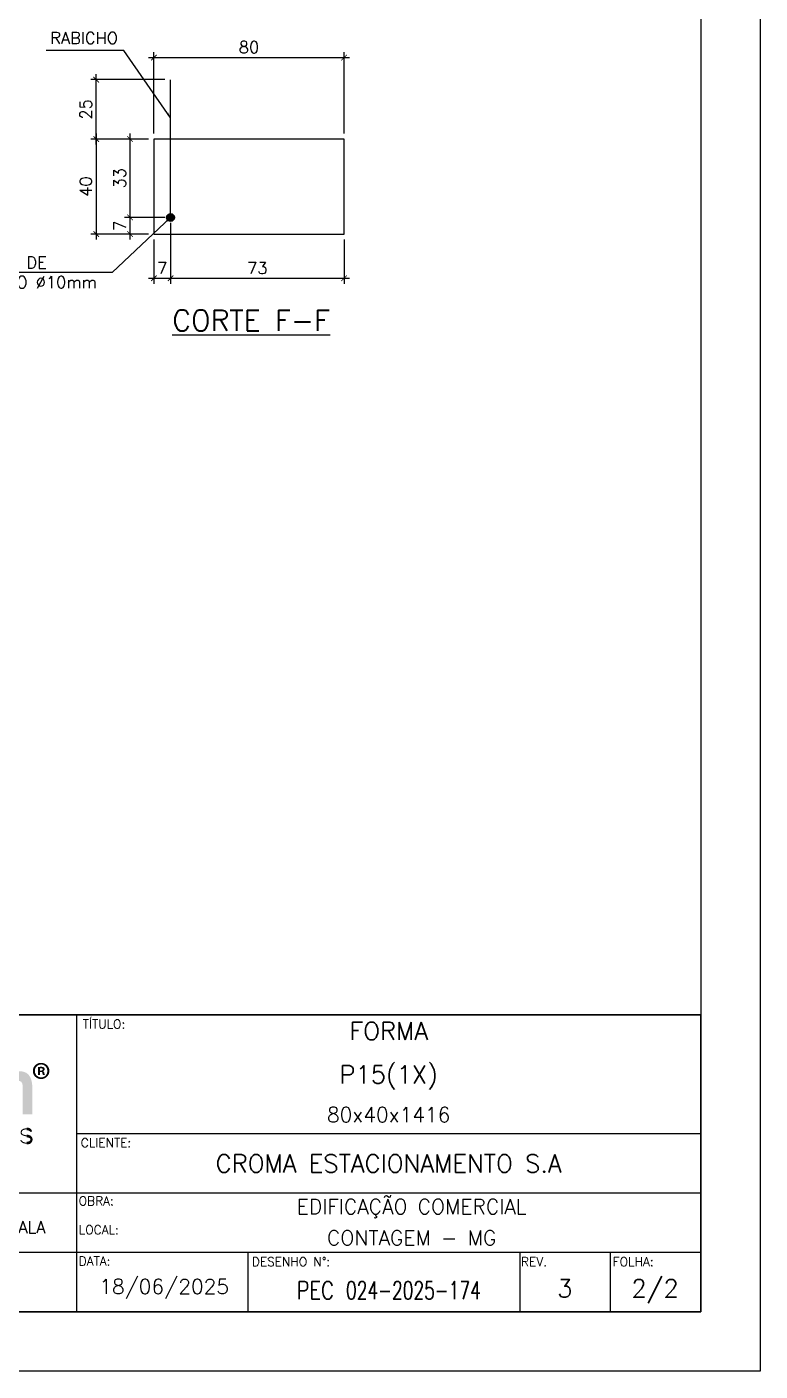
# Model space of a CAD drawing. Header units: centimetres. Extents: x 1658 to 19651, y 8082 to 11444.
# Drawn here: x 5588 to 6513, y 8294 to 9991 of the extents above; entities that cross this region are included whole.
import ezdxf
from ezdxf.enums import TextEntityAlignment as Align

# ---------------------------------------------------------------- set-up
doc = ezdxf.new("R2010")
doc.units = ezdxf.units.CM
doc.header["$LTSCALE"] = 50
doc.header["$MEASUREMENT"] = 0
doc.header["$PDMODE"] = 67
for name, color, linetype in [('COTAS-PRECON', 1, 'Continuous'), ('FORMATO-PRECON', 2, 'Continuous'), ('HACHURAS-PRECON', 1, 'Continuous'), ('LINHA-01-PRECON', 1, 'Continuous'), ('LINHA-03-PRECON', 3, 'Continuous'), ('LINHA-04-PRECON', 4, 'Continuous')]:
    doc.layers.add(name, color=color, linetype=linetype)
doc.styles.add('PRECON-ROMANS', font='romans.shx')
doc.styles.add('R60', font='ROMANS.shx', dxfattribs={"height": 2})
doc.styles.add('ROMANS', font='ROMANS.SHX', dxfattribs={"oblique": 15, "height": 3})
doc.styles.get("Standard").update_dxf_attribs({"font": 'romans.shx'})
doc.dimstyles.new('ESC75-25', dxfattribs={"dimscale": 0, "dimtxt": 15, "dimasz": 7, "dimexe": 7, "dimexo": 7, "dimgap": 5.5, "dimtad": 1, "dimdec": 1, "dimlfac": 0.333333, "dimdsep": 46, "dimtxsty": 'Standard', "dimblk": 'ARCHTICK', "dimcen": 0.1, "dimdle": 7, "dimclrd": 256, "dimclre": 256, "dimclrt": 2, "dimadec": 0, "dimazin": 0, "dimtfac": 1, "dimtdec": 1, "dimtix": 1, "dimtmove": 2, "dimatfit": 3, "dimfxl": 1, "dimarcsym": 0})
doc.dimstyles.new('ESC75-75', dxfattribs={"dimscale": 0, "dimtxt": 15, "dimasz": 7, "dimexe": 7, "dimexo": 7, "dimgap": 5.5, "dimtad": 1, "dimdec": 1, "dimdsep": 46, "dimtxsty": 'Standard', "dimblk": 'ARCHTICK', "dimcen": 0.1, "dimdle": 7, "dimclrd": 256, "dimclre": 256, "dimclrt": 2, "dimadec": 0, "dimazin": 0, "dimtfac": 1, "dimtdec": 1, "dimtix": 1, "dimtmove": 2, "dimatfit": 3, "dimfxl": 1, "dimarcsym": 0})

# ---------------------------------------------------------------- blocks, each defined once
blk = doc.blocks.new('A$C2E607E54')
at = {"layer": 'FORMATO-PRECON'}
blk.add_lwpolyline([(0, 4200), (2970, 4200), (2970, 0), (0, 0)], close=True, dxfattribs=at)
at = {"layer": 'FORMATO-PRECON', "color": 6}
blk.add_lwpolyline([(100, 3950), (2870, 3950), (2870, 100), (100, 100)], close=True, dxfattribs=at)
blk = doc.blocks.new('CARIMBO')
at = {"linetype": 'Continuous', "true_color": 0x9c0000}
h = blk.add_hatch(color=14, dxfattribs=at)
h.paths.add_polyline_path([(-1102.4, 393.8), (-1102.1, 394), (-1101.8, 394.2), (-1101.5, 394.5), (-1101.3, 394.7), (-1101, 394.9), (-1100.7, 395.1), (-1100.5, 395.3), (-1100.2, 395.5), (-1100, 395.7), (-1099.8, 396), (-1099.6, 396.2), (-1099.4, 396.4), (-1099.1, 396.7), (-1098.9, 396.9), (-1098.7, 397.2), (-1098.5, 397.5), (-1098.3, 397.7), (-1098.1, 398), (-1098, 398.3), (-1097.8, 398.5), (-1097.6, 398.8), (-1097.4, 399.2), (-1097.3, 399.4), (-1097.2, 399.7), (-1097, 400), (-1096.9, 400.3), (-1096.8, 400.7), (-1096.7, 401), (-1096.6, 401.3), (-1096.5, 401.6), (-1096.4, 402), (-1096.4, 402.3), (-1096.2, 402.6), (-1096.2, 403), (-1096.1, 403.3), (-1096.1, 403.7), (-1096, 404), (-1096, 404.3), (-1096, 404.7), (-1095.9, 405), (-1095.9, 405.4), (-1095.9, 405.8), (-1096, 406.1), (-1096, 406.5), (-1096, 406.8), (-1096.1, 407.1), (-1096.1, 407.5), (-1096.2, 407.8), (-1096.2, 408.2), (-1096.4, 408.5), (-1096.4, 408.8), (-1096.5, 409.1), (-1096.6, 409.5), (-1096.7, 409.8), (-1096.8, 410.1), (-1096.9, 410.4), (-1097, 410.7), (-1097.2, 411), (-1097.3, 411.3), (-1097.4, 411.6), (-1097.6, 411.9), (-1097.8, 412.2), (-1098, 412.5), (-1098.1, 412.7), (-1098.3, 413), (-1098.5, 413.3), (-1098.7, 413.5), (-1098.9, 413.8), (-1099.1, 414.1), (-1099.3, 414.3), (-1099.6, 414.6), (-1099.8, 414.8), (-1100, 415), (-1100.2, 415.2), (-1100.4, 415.5), (-1100.7, 415.7), (-1101, 415.9), (-1101.3, 416.1), (-1101.5, 416.3), (-1101.7, 416.5), (-1102, 416.7), (-1102.3, 416.8), (-1102.6, 417), (-1102.9, 417.2), (-1103.2, 417.4), (-1103.4, 417.5), (-1103.8, 417.6), (-1104.1, 417.8), (-1104.4, 417.9), (-1104.7, 418), (-1105, 418.1), (-1105.4, 418.2), (-1105.6, 418.3), (-1106, 418.5), (-1106.3, 418.5), (-1106.6, 418.6), (-1107, 418.7), (-1107.3, 418.7), (-1107.7, 418.8), (-1108, 418.9), (-1108.4, 418.9), (-1108.7, 418.9), (-1109, 418.9), (-1109.4, 418.9), (-1109.8, 418.9), (-1110.1, 418.9), (-1110.5, 418.9), (-1110.9, 418.9), (-1111.2, 418.9), (-1111.6, 418.9), (-1112, 418.8), (-1112.3, 418.7), (-1112.6, 418.7), (-1113, 418.6), (-1113.3, 418.5), (-1113.7, 418.5), (-1114, 418.3), (-1114.4, 418.2), (-1114.6, 418.1), (-1115, 418), (-1115.3, 417.9), (-1115.6, 417.8), (-1115.9, 417.6), (-1116.2, 417.5), (-1116.5, 417.4), (-1116.8, 417.2), (-1117.1, 417), (-1117.4, 416.8), (-1117.7, 416.7), (-1118, 416.5), (-1118.2, 416.3), (-1118.5, 416.1), (-1118.8, 415.9), (-1119.1, 415.7), (-1119.3, 415.5), (-1119.5, 415.2), (-1119.7, 415), (-1120, 414.8), (-1120.2, 414.6), (-1120.4, 414.3), (-1120.7, 414.1), (-1120.9, 413.8), (-1121.1, 413.5), (-1121.3, 413.3), (-1121.4, 413), (-1121.6, 412.7), (-1121.9, 412.5), (-1122, 412.2), (-1122.2, 411.9), (-1122.3, 411.6), (-1122.5, 411.3), (-1122.6, 411), (-1122.7, 410.7), (-1122.9, 410.4), (-1123, 410.1), (-1123.1, 409.8), (-1123.2, 409.5), (-1123.4, 409.1), (-1123.4, 408.8), (-1123.5, 408.5), (-1123.6, 408.2), (-1123.6, 407.8), (-1123.7, 407.5), (-1123.8, 407.1), (-1123.8, 406.8), (-1123.8, 406.5), (-1123.8, 406.1), (-1123.8, 405.8), (-1123.8, 405.4), (-1123.8, 405), (-1123.8, 404.7), (-1123.8, 404.3), (-1123.8, 404), (-1123.8, 403.7), (-1123.7, 403.3), (-1123.6, 403), (-1123.6, 402.6), (-1123.5, 402.3), (-1123.4, 402), (-1123.4, 401.6), (-1123.2, 401.3), (-1123.1, 401), (-1123, 400.7), (-1122.9, 400.3), (-1122.7, 400), (-1122.6, 399.7), (-1122.5, 399.4), (-1122.3, 399.2), (-1122.2, 398.8), (-1122, 398.5), (-1121.9, 398.3), (-1121.6, 398), (-1121.4, 397.7), (-1121.3, 397.5), (-1121.1, 397.2), (-1120.9, 396.9), (-1120.7, 396.7), (-1120.5, 396.4), (-1120.2, 396.2), (-1120, 396), (-1119.7, 395.7), (-1119.5, 395.5), (-1119.3, 395.3), (-1119.1, 395.1), (-1118.8, 394.9), (-1118.5, 394.7), (-1118.2, 394.5), (-1118, 394.2), (-1117.7, 394), (-1117.4, 393.8), (-1117.1, 393.7), (-1116.9, 393.5), (-1116.5, 393.4), (-1116.3, 393.2), (-1115.9, 393.1), (-1115.6, 393), (-1115.3, 392.8), (-1115, 392.7), (-1114.7, 392.5), (-1114.4, 392.5), (-1114, 392.3), (-1113.7, 392.3), (-1113.4, 392.1), (-1113.1, 392.1), (-1112.7, 392), (-1112.4, 391.9), (-1112, 391.9), (-1111.6, 391.9), (-1111.3, 391.8), (-1110.9, 391.8), (-1110.6, 391.7), (-1110.3, 391.7), (-1109.9, 391.7), (-1109.5, 391.7), (-1109.2, 391.7), (-1108.8, 391.8), (-1108.4, 391.8), (-1108.1, 391.9), (-1107.7, 391.9), (-1107.4, 391.9), (-1107.1, 392), (-1106.7, 392.1), (-1106.4, 392.1), (-1106, 392.3), (-1105.7, 392.3), (-1105.4, 392.5), (-1105.1, 392.5), (-1104.7, 392.7), (-1104.4, 392.8), (-1104.1, 393), (-1103.8, 393.1), (-1103.5, 393.2), (-1103.2, 393.4), (-1102.9, 393.5), (-1102.6, 393.7)])
h.paths.add_polyline_path([(-1106.6, 395), (-1106.9, 394.9), (-1107.1, 394.9), (-1107.4, 394.8), (-1107.7, 394.7), (-1107.9, 394.7), (-1108.1, 394.7), (-1108.4, 394.6), (-1108.7, 394.6), (-1109, 394.6), (-1109.2, 394.6), (-1109.5, 394.5), (-1109.8, 394.5), (-1110.1, 394.5), (-1110.3, 394.6), (-1110.6, 394.6), (-1110.9, 394.6), (-1111.1, 394.7), (-1111.4, 394.7), (-1111.7, 394.7), (-1112, 394.8), (-1112.2, 394.8), (-1112.5, 394.9), (-1112.7, 394.9), (-1113, 395), (-1113.3, 395.1), (-1113.5, 395.2), (-1113.7, 395.3), (-1114, 395.4), (-1114.2, 395.5), (-1114.5, 395.6), (-1114.7, 395.7), (-1114.9, 395.8), (-1115.2, 396), (-1115.4, 396.1), (-1115.6, 396.2), (-1115.8, 396.4), (-1116, 396.6), (-1116.2, 396.7), (-1116.4, 396.8), (-1116.6, 397), (-1116.8, 397.2), (-1117, 397.3), (-1117.1, 397.5), (-1117.4, 397.7), (-1117.5, 397.9), (-1117.7, 398.1), (-1117.8, 398.3), (-1118, 398.5), (-1118.2, 398.7), (-1118.3, 398.9), (-1118.4, 399.1), (-1118.6, 399.3), (-1118.8, 399.5), (-1118.9, 399.8), (-1119, 400), (-1119.1, 400.2), (-1119.3, 400.5), (-1119.3, 400.7), (-1119.5, 400.9), (-1119.5, 401.1), (-1119.7, 401.4), (-1119.7, 401.6), (-1119.8, 401.9), (-1119.9, 402.2), (-1120, 402.4), (-1120.1, 402.6), (-1120.1, 402.9), (-1120.1, 403.2), (-1120.2, 403.5), (-1120.3, 403.7), (-1120.3, 404), (-1120.4, 404.3), (-1120.4, 404.5), (-1120.4, 404.8), (-1120.4, 405.1), (-1120.4, 405.4), (-1120.4, 405.6), (-1120.4, 405.9), (-1120.4, 406.2), (-1120.4, 406.5), (-1120.3, 406.7), (-1120.3, 407), (-1120.2, 407.3), (-1120.1, 407.5), (-1120.1, 407.8), (-1120.1, 408.1), (-1120, 408.4), (-1119.9, 408.6), (-1119.8, 408.8), (-1119.7, 409.1), (-1119.7, 409.3), (-1119.6, 409.6), (-1119.5, 409.9), (-1119.3, 410.1), (-1119.3, 410.3), (-1119.1, 410.5), (-1119, 410.7), (-1118.9, 411), (-1118.8, 411.2), (-1118.6, 411.4), (-1118.5, 411.6), (-1118.3, 411.8), (-1118.2, 412), (-1118, 412.2), (-1117.9, 412.5), (-1117.7, 412.7), (-1117.6, 412.9), (-1117.4, 413.1), (-1117.2, 413.2), (-1117, 413.4), (-1116.8, 413.5), (-1116.6, 413.7), (-1116.5, 413.9), (-1116.3, 414.1), (-1116.1, 414.2), (-1115.9, 414.4), (-1115.6, 414.5), (-1115.4, 414.6), (-1115.2, 414.8), (-1115, 414.9), (-1114.8, 415), (-1114.5, 415.2), (-1114.3, 415.2), (-1114.1, 415.4), (-1113.8, 415.5), (-1113.6, 415.6), (-1113.3, 415.7), (-1113.1, 415.7), (-1112.9, 415.8), (-1112.6, 415.9), (-1112.3, 415.9), (-1112.1, 416), (-1111.8, 416.1), (-1111.6, 416.1), (-1111.3, 416.1), (-1111, 416.1), (-1110.7, 416.2), (-1110.5, 416.2), (-1110.2, 416.2), (-1109.9, 416.2), (-1109.6, 416.2), (-1109.4, 416.2), (-1109.1, 416.2), (-1108.8, 416.1), (-1108.6, 416.1), (-1108.3, 416.1), (-1108, 416.1), (-1107.7, 416), (-1107.5, 415.9), (-1107.3, 415.9), (-1107, 415.8), (-1106.7, 415.7), (-1106.5, 415.7), (-1106.2, 415.6), (-1106, 415.5), (-1105.8, 415.4), (-1105.6, 415.2), (-1105.3, 415.1), (-1105.1, 415), (-1104.8, 414.9), (-1104.6, 414.8), (-1104.4, 414.6), (-1104.2, 414.5), (-1104, 414.4), (-1103.8, 414.2), (-1103.6, 414), (-1103.4, 413.9), (-1103.2, 413.7), (-1103, 413.5), (-1102.8, 413.4), (-1102.6, 413.2), (-1102.4, 413), (-1102.3, 412.9), (-1102.1, 412.7), (-1101.9, 412.5), (-1101.7, 412.2), (-1101.6, 412), (-1101.5, 411.8), (-1101.3, 411.6), (-1101.2, 411.4), (-1101.1, 411.2), (-1100.9, 411), (-1100.8, 410.7), (-1100.6, 410.5), (-1100.6, 410.3), (-1100.4, 410.1), (-1100.3, 409.8), (-1100.2, 409.6), (-1100.2, 409.3), (-1100, 409), (-1100, 408.8), (-1099.9, 408.6), (-1099.8, 408.3), (-1099.8, 408), (-1099.7, 407.8), (-1099.6, 407.5), (-1099.6, 407.2), (-1099.6, 407), (-1099.6, 406.7), (-1099.5, 406.5), (-1099.5, 406.1), (-1099.5, 405.8), (-1099.4, 405.6), (-1099.4, 405.3), (-1099.4, 405), (-1099.5, 404.8), (-1099.5, 404.5), (-1099.5, 404.2), (-1099.6, 403.9), (-1099.6, 403.7), (-1099.6, 403.4), (-1099.6, 403.1), (-1099.7, 402.8), (-1099.8, 402.6), (-1099.8, 402.4), (-1099.9, 402.1), (-1100, 401.8), (-1100, 401.6), (-1100.2, 401.3), (-1100.2, 401.1), (-1100.3, 400.9), (-1100.4, 400.6), (-1100.5, 400.4), (-1100.6, 400.2), (-1100.8, 399.9), (-1100.9, 399.7), (-1101.1, 399.5), (-1101.2, 399.3), (-1101.3, 399), (-1101.5, 398.8), (-1101.6, 398.6), (-1101.7, 398.4), (-1101.9, 398.2), (-1102.1, 398.1), (-1102.2, 397.9), (-1102.4, 397.7), (-1102.6, 397.5), (-1102.8, 397.3), (-1103, 397.1), (-1103.2, 397), (-1103.3, 396.8), (-1103.5, 396.6), (-1103.7, 396.5), (-1103.9, 396.4), (-1104.1, 396.2), (-1104.3, 396.1), (-1104.5, 396), (-1104.8, 395.8), (-1105, 395.7), (-1105.2, 395.5), (-1105.5, 395.5), (-1105.7, 395.3), (-1105.9, 395.3), (-1106.2, 395.1), (-1106.4, 395.1)], flags=16)
h.paths.add_polyline_path([(-1106.6, 398.3), (-1106.8, 398.5), (-1106.9, 398.8), (-1107, 399), (-1107.1, 399.2), (-1107.1, 399.4), (-1107.2, 399.6), (-1107.3, 399.8), (-1107.3, 400), (-1107.4, 400.2), (-1107.5, 400.5), (-1107.5, 400.8), (-1107.6, 401.1), (-1107.7, 401.3), (-1107.7, 401.7), (-1107.7, 401.9), (-1107.8, 402.2), (-1107.9, 402.4), (-1108, 402.6), (-1108.1, 402.8), (-1108.3, 402.9), (-1108.4, 403.1), (-1108.6, 403.3), (-1108.8, 403.3), (-1109, 403.5), (-1109.2, 403.5), (-1109.4, 403.6), (-1109.6, 403.7), (-1109.9, 403.7), (-1110.2, 403.7), (-1110.5, 403.7), (-1112, 403.7), (-1112, 398.3), (-1115.2, 398.3), (-1115.2, 411.9), (-1114.9, 412), (-1114.7, 412), (-1114.4, 412), (-1114.1, 412), (-1113.9, 412.1), (-1113.5, 412.1), (-1113.3, 412.2), (-1112.9, 412.2), (-1112.6, 412.2), (-1112.2, 412.2), (-1111.9, 412.2), (-1111.6, 412.3), (-1111.1, 412.3), (-1110.7, 412.3), (-1110.5, 412.3), (-1110.3, 412.3), (-1110.1, 412.3), (-1109.9, 412.3), (-1109.7, 412.3), (-1109.5, 412.3), (-1109.2, 412.3), (-1109, 412.3), (-1108.8, 412.3), (-1108.6, 412.3), (-1108.3, 412.2), (-1107.9, 412.2), (-1107.6, 412.2), (-1107.3, 412.1), (-1107, 412), (-1106.8, 412), (-1106.5, 411.9), (-1106.3, 411.8), (-1106, 411.7), (-1105.8, 411.6), (-1105.7, 411.5), (-1105.5, 411.4), (-1105.3, 411.2), (-1105, 411), (-1104.7, 410.7), (-1104.5, 410.4), (-1104.4, 410.3), (-1104.3, 410.1), (-1104.2, 409.9), (-1104.1, 409.7), (-1104.1, 409.5), (-1104, 409.3), (-1104, 409), (-1103.9, 408.8), (-1103.9, 408.6), (-1103.9, 408.4), (-1103.9, 408.1), (-1104, 407.8), (-1104.1, 407.5), (-1104.1, 407.2), (-1104.3, 407), (-1104.4, 406.7), (-1104.5, 406.5), (-1104.7, 406.3), (-1104.9, 406.1), (-1105.1, 405.9), (-1105.4, 405.8), (-1105.6, 405.6), (-1105.9, 405.5), (-1106.2, 405.4), (-1106.4, 405.2), (-1106.7, 405.2), (-1106.7, 405), (-1106.5, 404.9), (-1106.2, 404.8), (-1106, 404.7), (-1105.8, 404.5), (-1105.7, 404.4), (-1105.5, 404.2), (-1105.4, 404.1), (-1105.2, 403.9), (-1105, 403.7), (-1104.9, 403.4), (-1104.8, 403.2), (-1104.7, 402.9), (-1104.6, 402.6), (-1104.5, 402.3), (-1104.4, 402), (-1104.3, 401.7), (-1104.3, 401.5), (-1104.3, 401.3), (-1104.2, 400.9), (-1104.1, 400.7), (-1104.1, 400.3), (-1104, 400.1), (-1103.9, 399.8), (-1103.9, 399.6), (-1103.8, 399.4), (-1103.7, 399.2), (-1103.6, 399.1), (-1103.5, 398.8), (-1103.4, 398.5), (-1103.3, 398.3)], flags=0)
h.paths.add_polyline_path([(-1109.2, 406), (-1109.5, 406), (-1109.8, 406), (-1110.1, 406), (-1110.5, 406), (-1112, 406), (-1112, 409.9), (-1111.6, 409.9), (-1111.5, 409.9), (-1111.3, 410), (-1111, 410), (-1110.7, 410), (-1110.5, 410), (-1110.2, 410), (-1109.9, 410), (-1109.5, 410), (-1109.2, 409.9), (-1108.9, 409.9), (-1108.6, 409.8), (-1108.4, 409.7), (-1108.2, 409.6), (-1108, 409.5), (-1107.8, 409.3), (-1107.7, 409.2), (-1107.6, 409), (-1107.5, 408.8), (-1107.4, 408.6), (-1107.3, 408.4), (-1107.3, 408.2), (-1107.3, 408), (-1107.3, 407.7), (-1107.4, 407.5), (-1107.5, 407.3), (-1107.5, 407.1), (-1107.7, 406.9), (-1107.8, 406.7), (-1108, 406.6), (-1108.2, 406.5), (-1108.4, 406.3), (-1108.7, 406.2), (-1109, 406.1)], flags=0)
h = blk.add_hatch(color=14, dxfattribs=at)
h.paths.add_polyline_path([(-1104.1, 400.7), (-1104.2, 400.9), (-1104.3, 401.3), (-1104.3, 401.5), (-1104.3, 401.7), (-1104.4, 402), (-1104.5, 402.3), (-1104.6, 402.6), (-1104.7, 402.9), (-1104.8, 403.2), (-1104.9, 403.4), (-1105, 403.7), (-1105.2, 403.9), (-1105.4, 404.1), (-1105.5, 404.2), (-1105.7, 404.4), (-1105.8, 404.5), (-1106, 404.7), (-1106.2, 404.8), (-1106.5, 404.9), (-1106.7, 405), (-1106.7, 405.2), (-1106.4, 405.2), (-1106.2, 405.4), (-1105.9, 405.5), (-1105.6, 405.6), (-1105.4, 405.8), (-1105.1, 405.9), (-1104.9, 406.1), (-1104.7, 406.3), (-1104.5, 406.5), (-1104.4, 406.7), (-1104.3, 407), (-1104.1, 407.2), (-1104.1, 407.5), (-1104, 407.8), (-1103.9, 408.1), (-1103.9, 408.4), (-1103.9, 408.6), (-1103.9, 408.8), (-1104, 409), (-1104, 409.3), (-1104.1, 409.5), (-1104.1, 409.7), (-1104.2, 409.9), (-1104.3, 410.1), (-1104.4, 410.3), (-1104.5, 410.4), (-1104.7, 410.7), (-1105, 411), (-1105.3, 411.2), (-1105.5, 411.4), (-1105.7, 411.5), (-1105.8, 411.6), (-1106, 411.7), (-1106.3, 411.8), (-1106.5, 411.9), (-1106.8, 412), (-1107, 412), (-1107.3, 412.1), (-1107.6, 412.2), (-1107.9, 412.2), (-1108.3, 412.2), (-1108.6, 412.3), (-1108.8, 412.3), (-1109, 412.3), (-1109.2, 412.3), (-1109.5, 412.3), (-1109.7, 412.3), (-1109.9, 412.3), (-1110.1, 412.3), (-1110.3, 412.3), (-1110.5, 412.3), (-1110.7, 412.3), (-1111.1, 412.3), (-1111.6, 412.3), (-1111.9, 412.2), (-1112.2, 412.2), (-1112.6, 412.2), (-1112.9, 412.2), (-1113.3, 412.2), (-1113.5, 412.1), (-1113.9, 412.1), (-1114.1, 412), (-1114.4, 412), (-1114.7, 412), (-1114.9, 412), (-1115.2, 411.9), (-1115.2, 398.3), (-1112, 398.3), (-1112, 403.7), (-1110.5, 403.7), (-1110.2, 403.7), (-1109.9, 403.7), (-1109.6, 403.7), (-1109.4, 403.6), (-1109.2, 403.5), (-1109, 403.5), (-1108.8, 403.3), (-1108.6, 403.3), (-1108.4, 403.1), (-1108.3, 402.9), (-1108.1, 402.8), (-1108, 402.6), (-1107.9, 402.4), (-1107.8, 402.2), (-1107.7, 401.9), (-1107.7, 401.7), (-1107.7, 401.3), (-1107.6, 401.1), (-1107.5, 400.8), (-1107.5, 400.5), (-1107.4, 400.2), (-1107.3, 400), (-1107.3, 399.8), (-1107.2, 399.6), (-1107.1, 399.4), (-1107.1, 399.2), (-1107, 399), (-1106.9, 398.8), (-1106.8, 398.5), (-1106.6, 398.3), (-1103.3, 398.3), (-1103.4, 398.5), (-1103.5, 398.8), (-1103.6, 399.1), (-1103.7, 399.2), (-1103.8, 399.4), (-1103.9, 399.6), (-1103.9, 399.8), (-1104, 400.1), (-1104.1, 400.3)])
h.paths.add_polyline_path([(-1108.4, 406.3), (-1108.7, 406.2), (-1109, 406.1), (-1109.2, 406), (-1109.5, 406), (-1109.8, 406), (-1110.1, 406), (-1110.5, 406), (-1112, 406), (-1112, 409.9), (-1111.6, 409.9), (-1111.5, 409.9), (-1111.3, 410), (-1111, 410), (-1110.7, 410), (-1110.5, 410), (-1110.2, 410), (-1109.9, 410), (-1109.5, 410), (-1109.2, 409.9), (-1108.9, 409.9), (-1108.6, 409.8), (-1108.4, 409.7), (-1108.2, 409.6), (-1108, 409.5), (-1107.8, 409.3), (-1107.7, 409.2), (-1107.6, 409), (-1107.5, 408.8), (-1107.4, 408.6), (-1107.3, 408.4), (-1107.3, 408.2), (-1107.3, 408), (-1107.3, 407.7), (-1107.4, 407.5), (-1107.5, 407.3), (-1107.5, 407.1), (-1107.7, 406.9), (-1107.8, 406.7), (-1108, 406.6), (-1108.2, 406.5)], flags=16)
blk.add_hatch(color=14, dxfattribs=at).paths.add_polyline_path([(-1140.7, 332.3), (-1124.8, 332.3), (-1124.8, 377.3), (-1124.8, 378.5), (-1124.8, 379.7), (-1124.9, 381), (-1124.9, 382.1), (-1125.1, 383.2), (-1125.2, 384.3), (-1125.3, 385.3), (-1125.5, 386.3), (-1125.7, 387.3), (-1125.9, 388.2), (-1126.1, 389.1), (-1126.4, 390), (-1126.6, 390.8), (-1126.8, 391.6), (-1127.2, 392.4), (-1127.4, 393.1), (-1127.8, 393.8), (-1128.1, 394.5), (-1128.4, 395.1), (-1128.8, 395.7), (-1129.1, 396.4), (-1129.5, 396.9), (-1129.9, 397.5), (-1130.3, 398), (-1130.7, 398.5), (-1131.1, 399), (-1131.5, 399.4), (-1131.9, 399.8), (-1132.4, 400.2), (-1132.8, 400.6), (-1133.2, 400.9), (-1133.6, 401.3), (-1134.1, 401.5), (-1134.6, 401.9), (-1135, 402.2), (-1135.5, 402.4), (-1136, 402.6), (-1136.4, 402.8), (-1136.9, 403), (-1137.3, 403.3), (-1137.7, 403.4), (-1138.2, 403.6), (-1138.6, 403.7), (-1139.1, 403.9), (-1139.5, 403.9), (-1139.9, 404.1), (-1140.4, 404.1), (-1140.8, 404.3), (-1141.2, 404.3), (-1141.6, 404.4), (-1142, 404.5), (-1142.4, 404.5), (-1142.8, 404.5), (-1143.1, 404.5), (-1143.5, 404.6), (-1143.8, 404.6), (-1144.1, 404.6), (-1144.5, 404.7), (-1144.8, 404.7), (-1145, 404.7), (-1145.3, 404.7), (-1145.6, 404.7), (-1145.9, 404.7), (-1146.1, 404.7), (-1175.8, 404.7), (-1175.8, 388.7), (-1148.6, 388.7), (-1148.4, 388.7), (-1148.2, 388.7), (-1147.8, 388.7), (-1147.6, 388.7), (-1147.3, 388.7), (-1146.9, 388.6), (-1146.7, 388.5), (-1146.3, 388.5), (-1146, 388.4), (-1145.6, 388.3), (-1145.3, 388.2), (-1145, 388), (-1144.7, 387.9), (-1144.4, 387.7), (-1144, 387.5), (-1143.9, 387.4), (-1143.7, 387.2), (-1143.5, 387.1), (-1143.4, 387), (-1143.3, 386.7), (-1143.1, 386.6), (-1143, 386.4), (-1142.9, 386.3), (-1142.7, 386.1), (-1142.6, 385.9), (-1142.4, 385.7), (-1142.3, 385.4), (-1142.2, 385.2), (-1142, 384.9), (-1141.9, 384.6), (-1141.8, 384.4), (-1141.7, 384.1), (-1141.6, 383.8), (-1141.5, 383.5), (-1141.4, 383.2), (-1141.4, 382.9), (-1141.2, 382.5), (-1141.1, 382.2), (-1141.1, 381.8), (-1141, 381.4), (-1140.9, 381), (-1140.9, 380.6), (-1140.9, 380.1), (-1140.8, 379.7), (-1140.8, 379.2), (-1140.7, 378.8), (-1140.7, 378.3), (-1140.7, 377.8), (-1140.7, 377.3)])
at = {"linetype": 'Continuous', "true_color": 0x575854}
blk.add_hatch(color=251, dxfattribs=at).paths.add_polyline_path([(-1129.6, 283.8), (-1129.2, 283.9), (-1129.1, 284), (-1128.9, 284.1), (-1128.7, 284.2), (-1128.5, 284.3), (-1128.3, 284.4), (-1128.1, 284.5), (-1128, 284.6), (-1127.8, 284.7), (-1127.5, 285), (-1127.2, 285.2), (-1126.9, 285.5), (-1126.6, 285.8), (-1126.4, 286.1), (-1126.2, 286.2), (-1126.1, 286.5), (-1126, 286.6), (-1125.9, 286.8), (-1125.8, 287), (-1125.7, 287.2), (-1125.6, 287.3), (-1125.5, 287.7), (-1125.4, 288), (-1125.3, 288.2), (-1125.3, 288.4), (-1125.3, 288.6), (-1125.2, 288.9), (-1125.2, 289.1), (-1125.2, 289.4), (-1125.1, 289.7), (-1125.1, 290.1), (-1125.2, 290.4), (-1125.2, 290.6), (-1125.2, 290.9), (-1125.3, 291.1), (-1125.3, 291.3), (-1125.3, 291.5), (-1125.4, 291.7), (-1125.4, 291.9), (-1125.5, 292.3), (-1125.7, 292.5), (-1125.8, 292.9), (-1126, 293.2), (-1126.2, 293.5), (-1126.4, 293.8), (-1126.7, 294), (-1127, 294.3), (-1127.2, 294.6), (-1127.6, 294.8), (-1127.9, 295), (-1128.2, 295.2), (-1128.5, 295.3), (-1128.9, 295.5), (-1129.1, 295.6), (-1129.3, 295.7), (-1129.5, 295.7), (-1129.7, 295.8), (-1129.9, 295.9), (-1130.1, 295.9), (-1130.3, 296), (-1130.5, 296.1), (-1130.7, 296.1), (-1130.9, 296.2), (-1131.1, 296.3), (-1131.5, 296.4), (-1131.7, 296.4), (-1131.9, 296.5), (-1132.2, 296.5), (-1132.4, 296.6), (-1132.6, 296.6), (-1132.8, 296.7), (-1133.1, 296.7), (-1133.3, 296.7), (-1133.7, 296.9), (-1134, 296.9), (-1134.4, 297), (-1134.6, 297), (-1134.9, 297.1), (-1135.2, 297.2), (-1135.6, 297.2), (-1136, 297.3), (-1136.4, 297.4), (-1136.7, 297.4), (-1137.1, 297.5), (-1137.5, 297.6), (-1137.8, 297.7), (-1138.1, 297.8), (-1138.4, 297.9), (-1138.8, 298), (-1139.1, 298), (-1139.4, 298.2), (-1139.6, 298.3), (-1139.9, 298.4), (-1140.2, 298.5), (-1140.5, 298.7), (-1140.7, 298.8), (-1140.9, 298.9), (-1141.1, 299.1), (-1141.3, 299.3), (-1141.5, 299.5), (-1141.7, 299.6), (-1141.8, 299.8), (-1142, 300), (-1142, 300.2), (-1142.2, 300.5), (-1142.2, 300.7), (-1142.3, 301), (-1142.4, 301.2), (-1142.4, 301.5), (-1142.4, 301.8), (-1142.4, 302.1), (-1142.4, 302.5), (-1142.3, 302.8), (-1142.2, 303.2), (-1142.1, 303.4), (-1142, 303.7), (-1141.8, 304), (-1141.6, 304.2), (-1141.5, 304.5), (-1141.3, 304.7), (-1141, 304.9), (-1140.8, 305.1), (-1140.5, 305.3), (-1140.3, 305.5), (-1140.1, 305.7), (-1139.8, 305.8), (-1139.4, 306), (-1139.2, 306.1), (-1138.9, 306.2), (-1138.6, 306.3), (-1138.3, 306.4), (-1137.9, 306.5), (-1137.6, 306.6), (-1137.3, 306.6), (-1137, 306.7), (-1136.7, 306.7), (-1136.4, 306.8), (-1136.1, 306.8), (-1135.8, 306.8), (-1135.5, 306.8), (-1135.2, 306.8), (-1134.9, 306.8), (-1134.7, 306.8), (-1134.4, 306.8), (-1134.1, 306.8), (-1133.9, 306.8), (-1133.6, 306.8), (-1133.4, 306.8), (-1133.1, 306.8), (-1132.8, 306.7), (-1132.6, 306.7), (-1132.3, 306.6), (-1132.1, 306.6), (-1131.8, 306.6), (-1131.4, 306.5), (-1131.1, 306.3), (-1130.6, 306.2), (-1130.3, 306), (-1130.1, 306), (-1129.9, 305.8), (-1129.6, 305.7), (-1129.4, 305.5), (-1129.2, 305.4), (-1129, 305.2), (-1128.7, 305.1), (-1128.5, 304.9), (-1128.3, 304.7), (-1128.2, 304.5), (-1128, 304.2), (-1127.8, 304), (-1127.6, 303.7), (-1127.4, 303.4), (-1125.9, 304.4), (-1126, 304.6), (-1126.1, 304.7), (-1126.4, 305.1), (-1126.6, 305.3), (-1126.8, 305.6), (-1127.1, 305.9), (-1127.3, 306.2), (-1127.6, 306.4), (-1127.9, 306.6), (-1128.1, 306.8), (-1128.3, 307), (-1128.6, 307.2), (-1128.9, 307.3), (-1129.1, 307.5), (-1129.4, 307.7), (-1129.7, 307.8), (-1130, 307.9), (-1130.3, 308), (-1130.6, 308.1), (-1130.9, 308.2), (-1131.1, 308.3), (-1131.5, 308.3), (-1131.7, 308.4), (-1132.1, 308.5), (-1132.4, 308.5), (-1132.7, 308.5), (-1133, 308.5), (-1133.3, 308.6), (-1133.6, 308.6), (-1133.9, 308.6), (-1134.3, 308.6), (-1134.6, 308.6), (-1134.9, 308.6), (-1135.3, 308.6), (-1135.7, 308.6), (-1136.1, 308.6), (-1136.5, 308.5), (-1136.7, 308.5), (-1136.9, 308.5), (-1137.3, 308.5), (-1137.5, 308.4), (-1137.7, 308.4), (-1137.9, 308.3), (-1138.1, 308.3), (-1138.4, 308.3), (-1138.5, 308.2), (-1138.7, 308.1), (-1138.9, 308.1), (-1139.1, 308.1), (-1139.3, 308), (-1139.5, 307.9), (-1139.9, 307.8), (-1140.1, 307.7), (-1140.5, 307.5), (-1140.8, 307.3), (-1141.1, 307.2), (-1141.5, 307), (-1141.8, 306.7), (-1142.2, 306.5), (-1142.4, 306.2), (-1142.7, 306), (-1143, 305.7), (-1143.3, 305.3), (-1143.5, 305), (-1143.7, 304.7), (-1143.7, 304.5), (-1143.8, 304.3), (-1143.9, 304.1), (-1144.1, 303.7), (-1144.1, 303.5), (-1144.2, 303.1), (-1144.2, 302.9), (-1144.3, 302.7), (-1144.3, 302.4), (-1144.3, 302.2), (-1144.3, 301.9), (-1144.3, 301.7), (-1144.3, 301.5), (-1144.3, 301.3), (-1144.3, 300.9), (-1144.2, 300.5), (-1144.1, 300.2), (-1144, 299.8), (-1143.9, 299.5), (-1143.7, 299.2), (-1143.5, 298.9), (-1143.3, 298.6), (-1143.1, 298.4), (-1142.9, 298.1), (-1142.6, 297.9), (-1142.3, 297.7), (-1142, 297.5), (-1141.8, 297.3), (-1141.4, 297.1), (-1141.1, 297), (-1140.7, 296.8), (-1140.4, 296.6), (-1140.1, 296.5), (-1139.6, 296.4), (-1139.3, 296.3), (-1139.1, 296.2), (-1138.9, 296.1), (-1138.5, 296), (-1138.3, 296), (-1138.1, 295.9), (-1137.7, 295.8), (-1137.5, 295.8), (-1137.1, 295.7), (-1136.9, 295.7), (-1136.4, 295.5), (-1136.2, 295.5), (-1136, 295.5), (-1135.8, 295.5), (-1135.6, 295.4), (-1135.4, 295.3), (-1135.1, 295.3), (-1134.8, 295.3), (-1134.4, 295.1), (-1134.1, 295), (-1133.6, 295), (-1133.3, 294.9), (-1132.9, 294.8), (-1132.6, 294.8), (-1132.2, 294.6), (-1131.8, 294.6), (-1131.5, 294.4), (-1131.1, 294.4), (-1130.8, 294.2), (-1130.5, 294.2), (-1130.2, 294), (-1129.9, 293.9), (-1129.4, 293.7), (-1129, 293.4), (-1128.8, 293.3), (-1128.5, 293.1), (-1128.3, 292.9), (-1128.1, 292.7), (-1127.9, 292.5), (-1127.7, 292.3), (-1127.6, 292), (-1127.4, 291.8), (-1127.3, 291.5), (-1127.2, 291.2), (-1127.2, 291), (-1127.1, 290.6), (-1127, 290.3), (-1127, 289.9), (-1127, 289.7), (-1127.1, 289.5), (-1127.1, 289.2), (-1127.2, 288.8), (-1127.2, 288.4), (-1127.4, 288.1), (-1127.5, 287.8), (-1127.6, 287.5), (-1127.9, 287.3), (-1128.1, 287), (-1128.3, 286.7), (-1128.5, 286.5), (-1128.7, 286.3), (-1129, 286.1), (-1129.3, 286), (-1129.6, 285.8), (-1129.8, 285.6), (-1130.2, 285.5), (-1130.4, 285.4), (-1130.8, 285.3), (-1131.1, 285.2), (-1131.4, 285.1), (-1131.7, 285), (-1132.1, 285), (-1132.4, 284.9), (-1132.8, 284.8), (-1133.1, 284.7), (-1133.4, 284.7), (-1133.7, 284.7), (-1134.1, 284.7), (-1134.3, 284.7), (-1134.6, 284.7), (-1134.9, 284.7), (-1135.2, 284.7), (-1135.5, 284.7), (-1135.8, 284.7), (-1136.1, 284.7), (-1136.4, 284.7), (-1136.7, 284.8), (-1137, 284.9), (-1137.3, 285), (-1137.6, 285), (-1137.9, 285.1), (-1138.2, 285.2), (-1138.6, 285.3), (-1138.8, 285.4), (-1139.1, 285.5), (-1139.4, 285.6), (-1139.7, 285.8), (-1140, 285.9), (-1140.3, 286.1), (-1140.5, 286.2), (-1140.8, 286.5), (-1141.1, 286.6), (-1141.4, 286.8), (-1141.6, 287), (-1141.8, 287.2), (-1142, 287.4), (-1142.3, 287.7), (-1142.5, 287.9), (-1142.7, 288.2), (-1142.9, 288.4), (-1143.1, 288.6), (-1143.2, 288.9), (-1143.3, 289.2), (-1145, 288.4), (-1144.9, 288), (-1144.7, 287.7), (-1144.4, 287.3), (-1144.2, 287), (-1144, 286.7), (-1143.7, 286.5), (-1143.5, 286.1), (-1143.2, 285.9), (-1142.9, 285.6), (-1142.6, 285.4), (-1142.3, 285.2), (-1142, 285), (-1141.7, 284.7), (-1141.4, 284.5), (-1141.1, 284.3), (-1140.7, 284.2), (-1140.4, 284.1), (-1140.1, 283.9), (-1139.6, 283.7), (-1139.3, 283.7), (-1139, 283.5), (-1138.6, 283.4), (-1138.2, 283.3), (-1137.9, 283.2), (-1137.5, 283.2), (-1137.1, 283.1), (-1136.8, 283), (-1136.4, 283), (-1136, 283), (-1135.6, 282.9), (-1135.3, 282.9), (-1134.9, 282.9), (-1134.5, 282.9), (-1134.1, 282.9), (-1133.9, 283), (-1133.7, 283), (-1133.5, 283), (-1133.1, 283), (-1132.9, 283), (-1132.7, 283), (-1132.5, 283.1), (-1132.1, 283.1), (-1131.9, 283.2), (-1131.7, 283.2), (-1131.5, 283.2), (-1131.3, 283.3), (-1131.1, 283.4), (-1130.9, 283.4), (-1130.6, 283.5), (-1130.4, 283.5), (-1130.2, 283.6), (-1130, 283.7), (-1129.8, 283.7)])
at = {"color": 251, "linetype": 'Continuous', "true_color": 0x575854}
for points in [[(-1125.9, 304.4), (-1126, 304.6), (-1126.1, 304.7), (-1126.4, 305.1), (-1126.6, 305.3), (-1126.8, 305.6), (-1127.1, 305.9), (-1127.3, 306.2), (-1127.6, 306.4), (-1127.9, 306.6), (-1128.1, 306.8), (-1128.3, 307), (-1128.6, 307.2), (-1128.9, 307.3), (-1129.1, 307.5), (-1129.4, 307.7), (-1129.7, 307.8), (-1130, 307.9), (-1130.3, 308), (-1130.6, 308.1), (-1130.9, 308.2), (-1131.1, 308.3), (-1131.5, 308.3), (-1131.7, 308.4), (-1132.1, 308.5), (-1132.4, 308.5), (-1132.7, 308.5), (-1133, 308.5), (-1133.3, 308.6), (-1133.6, 308.6), (-1133.9, 308.6)], [(-1134.1, 295), (-1133.6, 295), (-1133.3, 294.9), (-1132.9, 294.8), (-1132.6, 294.8), (-1132.2, 294.6), (-1131.8, 294.6), (-1131.5, 294.4), (-1131.1, 294.4), (-1130.8, 294.2), (-1130.5, 294.2), (-1130.2, 294), (-1129.9, 293.9), (-1129.6, 293.8), (-1129.3, 293.6), (-1129, 293.4), (-1128.8, 293.3), (-1128.5, 293.1), (-1128.3, 292.9), (-1128.1, 292.7), (-1127.9, 292.5), (-1127.7, 292.3), (-1127.6, 292), (-1127.4, 291.8), (-1127.3, 291.5), (-1127.2, 291.2), (-1127.2, 291), (-1127.1, 290.6), (-1127, 290.3), (-1127, 289.9), (-1127, 289.7), (-1127.1, 289.5), (-1127.1, 289.2), (-1127.2, 288.8), (-1127.2, 288.4), (-1127.4, 288.1), (-1127.5, 287.8), (-1127.6, 287.5), (-1127.9, 287.3), (-1128.1, 287), (-1128.3, 286.7), (-1128.5, 286.5), (-1128.7, 286.3), (-1129, 286.1), (-1129.3, 286), (-1129.6, 285.8), (-1129.8, 285.6), (-1130.2, 285.5), (-1130.4, 285.4), (-1130.8, 285.3), (-1131.1, 285.2), (-1131.4, 285.1), (-1131.7, 285), (-1132.1, 285), (-1132.4, 284.9), (-1132.8, 284.8), (-1133.1, 284.7), (-1133.4, 284.7), (-1133.7, 284.7), (-1134.1, 284.7)], [(-1133.9, 283), (-1133.7, 283), (-1133.5, 283), (-1133.3, 283), (-1133.1, 283), (-1132.9, 283), (-1132.7, 283), (-1132.5, 283.1), (-1132.3, 283.1), (-1132.1, 283.1), (-1131.9, 283.2), (-1131.7, 283.2), (-1131.5, 283.2), (-1131.3, 283.3), (-1131.1, 283.4), (-1130.9, 283.4), (-1130.6, 283.5), (-1130.4, 283.5), (-1130.2, 283.6), (-1130, 283.7), (-1129.8, 283.7), (-1129.6, 283.8), (-1129.4, 283.9), (-1129.2, 283.9), (-1129.1, 284), (-1128.9, 284.1), (-1128.7, 284.2), (-1128.5, 284.3), (-1128.3, 284.4), (-1128.1, 284.5), (-1128, 284.6), (-1127.8, 284.7), (-1127.5, 285), (-1127.2, 285.2), (-1126.9, 285.5), (-1126.6, 285.8), (-1126.4, 286.1), (-1126.2, 286.2), (-1126.1, 286.5), (-1126, 286.6), (-1125.9, 286.8), (-1125.8, 287), (-1125.7, 287.2), (-1125.6, 287.3), (-1125.5, 287.5), (-1125.5, 287.7), (-1125.4, 288), (-1125.3, 288.2), (-1125.3, 288.4), (-1125.3, 288.6), (-1125.2, 288.9), (-1125.2, 289.1), (-1125.2, 289.4), (-1125.1, 289.7), (-1125.1, 289.9), (-1125.1, 290.1), (-1125.2, 290.4), (-1125.2, 290.6), (-1125.2, 290.9), (-1125.3, 291.1), (-1125.3, 291.3), (-1125.3, 291.5), (-1125.4, 291.7), (-1125.4, 291.9), (-1125.5, 292.1), (-1125.5, 292.3), (-1125.7, 292.5), (-1125.8, 292.9), (-1126, 293.2), (-1126.2, 293.5), (-1126.4, 293.8), (-1126.7, 294), (-1127, 294.3), (-1127.2, 294.6), (-1127.6, 294.8), (-1127.9, 295), (-1128.2, 295.2), (-1128.5, 295.3), (-1128.9, 295.5), (-1129.1, 295.6), (-1129.3, 295.7), (-1129.5, 295.7), (-1129.7, 295.8), (-1129.9, 295.9), (-1130.1, 295.9), (-1130.3, 296), (-1130.5, 296.1), (-1130.7, 296.1), (-1130.9, 296.2), (-1131.1, 296.3), (-1131.3, 296.3), (-1131.5, 296.4), (-1131.7, 296.4), (-1131.9, 296.5), (-1132.2, 296.5), (-1132.4, 296.6), (-1132.6, 296.6), (-1132.8, 296.7), (-1133.1, 296.7), (-1133.3, 296.7), (-1133.5, 296.8), (-1133.7, 296.9), (-1134, 296.9)], [(-1133.9, 306.8), (-1133.6, 306.8), (-1133.4, 306.8), (-1133.1, 306.8), (-1132.8, 306.7), (-1132.6, 306.7), (-1132.3, 306.6), (-1132.1, 306.6), (-1131.8, 306.6), (-1131.5, 306.5), (-1131.3, 306.4), (-1131.1, 306.3), (-1130.8, 306.2), (-1130.6, 306.2), (-1130.3, 306), (-1130.1, 306), (-1129.9, 305.8), (-1129.6, 305.7), (-1129.4, 305.5), (-1129.2, 305.4), (-1129, 305.2), (-1128.7, 305.1), (-1128.5, 304.9), (-1128.3, 304.7), (-1128.2, 304.5), (-1128, 304.2), (-1127.8, 304), (-1127.6, 303.7), (-1127.4, 303.4), (-1125.9, 304.4)]]:
    blk.add_lwpolyline(points, dxfattribs=at)
at = {"layer": 'FORMATO-PRECON', "color": 6}
for p, q in [((-1050, 0), (-1050, 500)), ((-1050, 300), (0, 300)), ((-1750, 200), (0, 200)), ((-1750, 100), (0, 100)), ((-303.9, 0), (-303.9, 100)), ((-152, 0), (-152, 100))]:
    blk.add_line(p, q, dxfattribs=at)
blk.add_lwpolyline([(-1750, 500), (0, 500), (0, 0), (-1750, 0)], close=True, dxfattribs=at)
blk.add_lwpolyline([(-761.3, 0), (-761.3, 100)], dxfattribs=at)
at = {"layer": 'FORMATO-PRECON', "style": 'ROMANS'}
for s, p in [('TÍTULO:', (-1039.6, 476.7)), ('CLIENTE:', (-1043.1, 277)), ('OBRA:', (-1046.6, 179.1)), ('LOCAL:', (-1046.6, 130.5)), ('DATA:', (-1046.6, 77.7)), ('DESENHO N%%d:', (-755.3, 76.7)), ('REV.', (-302.3, 76.7)), ('FOLHA:', (-148, 76.7))]:
    blk.add_text(s, height=15, dxfattribs=at).set_placement(p)
at = {"layer": 'FORMATO-PRECON', "color": 4, "linetype": 'ByBlock', "style": 'R60', "width": 0.8}
blk.add_text('PEC', height=30, dxfattribs=at).set_placement((-679.9, 21))
at = {"layer": 'FORMATO-PRECON', "color": 5, "style": 'PRECON-ROMANS', "flags": 8}
for p in [(-524.8, 472.6), (-525, 423), (-525, 399.4), (-525, 376)]:
    blk.add_attdef('X', text='', height=30, dxfattribs=at).set_placement(p, align=Align.MIDDLE_CENTER)
at = {"layer": 'FORMATO-PRECON', "color": 3, "style": 'PRECON-ROMANS', "flags": 8}
for p in [(-525, 331.7), (-486.3, 177), (-486.3, 124.4)]:
    blk.add_attdef('X', text='', height=25, dxfattribs=at).set_placement(p, align=Align.MIDDLE_CENTER)
at = {"layer": 'FORMATO-PRECON', "color": 4, "style": 'PRECON-ROMANS', "flags": 8}
for p in [(-525, 249.6), (-483.3, 36), (-228.7, 39.4), (-76.7, 39.4)]:
    blk.add_attdef('X', text='', height=30, dxfattribs=at).set_placement(p, align=Align.MIDDLE_CENTER)
at = {"layer": 'FORMATO-PRECON', "color": 2, "style": 'PRECON-ROMANS', "flags": 8}
for height, p in [(20, (-1635.8, 142.3)), (20, (-1402.5, 142.3)), (20, (-1169.1, 142.3)), (20, (-1635.8, 42.3)), (30, (-902.7, 42.3))]:
    blk.add_attdef('X', text='', height=height, dxfattribs=at).set_placement(p, align=Align.MIDDLE_CENTER)
blk = doc.blocks.new('_ArchTick')
at = {"color": 0, "linetype": 'ByBlock', "const_width": 0.15}
blk.add_lwpolyline([(-0.5, -0.5), (0.5, 0.5)], dxfattribs=at)
blk = doc.blocks.new('*D150')
at = {"layer": 'Defpoints', "color": 0, "transparency": 16777216}
for p in [(5988.3, 9952.5), (5748.3, 9849.6), (5988.3, 9849.6)]:
    blk.add_point(p, dxfattribs=at)
at = {"layer": 'LINHA-01-PRECON', "lineweight": -2, "transparency": 16777216}
for p, q in [((5741.3, 9952.5), (5995.3, 9952.5)), ((5748.3, 9856.6), (5748.3, 9959.5)), ((5988.3, 9856.6), (5988.3, 9959.5))]:
    blk.add_line(p, q, dxfattribs=at)
at = {"layer": 'LINHA-01-PRECON', "lineweight": -2, "transparency": 16777216, "xscale": 7, "yscale": 7, "zscale": 7, "rotation": 180}
blk.add_blockref('_ArchTick', (5748.3, 9952.5), dxfattribs=at)
at = {"layer": 'LINHA-01-PRECON', "lineweight": -2, "transparency": 16777216, "xscale": 7, "yscale": 7, "zscale": 7}
blk.add_blockref('_ArchTick', (5988.3, 9952.5), dxfattribs=at)
at = {"layer": 'LINHA-01-PRECON', "color": 2, "transparency": 16777216, "insert": (5868.3, 9965.5), "char_height": 15, "attachment_point": 5}
blk.add_mtext('80', dxfattribs=at)
blk = doc.blocks.new('*D151')
at = {"layer": 'Defpoints', "color": 0, "transparency": 16777216}
for p in [(5748.3, 9849.6), (5675.5, 9729.6), (5748.3, 9729.6)]:
    blk.add_point(p, dxfattribs=at)
at = {"layer": 'LINHA-01-PRECON', "lineweight": -2, "transparency": 16777216}
for p, q in [((5741.3, 9849.6), (5668.5, 9849.6)), ((5675.5, 9856.6), (5675.5, 9722.6)), ((5741.3, 9729.6), (5668.5, 9729.6))]:
    blk.add_line(p, q, dxfattribs=at)
at = {"layer": 'LINHA-01-PRECON', "lineweight": -2, "transparency": 16777216, "xscale": 7, "yscale": 7, "zscale": 7}
for p, rotation in [((5675.5, 9849.6), 90), ((5675.5, 9729.6), 270)]:
    blk.add_blockref('_ArchTick', p, dxfattribs=dict(at, rotation=rotation))
at = {"layer": 'LINHA-01-PRECON', "color": 2, "transparency": 16777216, "insert": (5662.5, 9789.6), "char_height": 15, "attachment_point": 5, "rotation": 90}
blk.add_mtext('40', dxfattribs=at)
blk = doc.blocks.new('*D152')
at = {"layer": 'Defpoints', "color": 0, "transparency": 16777216}
for p in [(5675.5, 9924.6), (5769.3, 9924.6), (5748.3, 9849.6)]:
    blk.add_point(p, dxfattribs=at)
at = {"layer": 'LINHA-01-PRECON', "lineweight": -2, "transparency": 16777216}
for p, q in [((5675.5, 9842.6), (5675.5, 9931.6)), ((5762.3, 9924.6), (5668.5, 9924.6)), ((5741.3, 9849.6), (5668.5, 9849.6))]:
    blk.add_line(p, q, dxfattribs=at)
at = {"layer": 'LINHA-01-PRECON', "lineweight": -2, "transparency": 16777216, "xscale": 7, "yscale": 7, "zscale": 7}
for p, rotation in [((5675.5, 9924.6), 90), ((5675.5, 9849.6), 270)]:
    blk.add_blockref('_ArchTick', p, dxfattribs=dict(at, rotation=rotation))
at = {"layer": 'LINHA-01-PRECON', "color": 2, "transparency": 16777216, "insert": (5662.5, 9887.1), "char_height": 15, "attachment_point": 5, "rotation": 90}
blk.add_mtext('25', dxfattribs=at)
blk = doc.blocks.new('*D153')
at = {"layer": 'Defpoints', "color": 0, "transparency": 16777216}
for p in [(5718.2, 9750.6), (5769.3, 9750.6), (5748.3, 9729.6)]:
    blk.add_point(p, dxfattribs=at)
at = {"layer": 'LINHA-01-PRECON', "lineweight": -2, "transparency": 16777216}
for p, q in [((5762.3, 9750.6), (5711.2, 9750.6)), ((5718.2, 9722.6), (5718.2, 9757.6)), ((5741.3, 9729.6), (5711.2, 9729.6))]:
    blk.add_line(p, q, dxfattribs=at)
at = {"layer": 'LINHA-01-PRECON', "lineweight": -2, "transparency": 16777216, "xscale": 7, "yscale": 7, "zscale": 7}
for p, rotation in [((5718.2, 9750.6), 90), ((5718.2, 9729.6), 270)]:
    blk.add_blockref('_ArchTick', p, dxfattribs=dict(at, rotation=rotation))
at = {"layer": 'LINHA-01-PRECON', "color": 2, "transparency": 16777216, "insert": (5705.2, 9740.1), "char_height": 15, "attachment_point": 5, "rotation": 90}
blk.add_mtext('7', dxfattribs=at)
blk = doc.blocks.new('*D154')
at = {"layer": 'Defpoints', "color": 0, "transparency": 16777216}
for p in [(5718.2, 9849.6), (5748.3, 9849.6), (5769.3, 9750.6)]:
    blk.add_point(p, dxfattribs=at)
at = {"layer": 'LINHA-01-PRECON', "lineweight": -2, "transparency": 16777216}
for p, q in [((5741.3, 9849.6), (5711.2, 9849.6)), ((5718.2, 9743.6), (5718.2, 9856.6)), ((5762.3, 9750.6), (5711.2, 9750.6))]:
    blk.add_line(p, q, dxfattribs=at)
at = {"layer": 'LINHA-01-PRECON', "lineweight": -2, "transparency": 16777216, "xscale": 7, "yscale": 7, "zscale": 7}
for p, rotation in [((5718.2, 9849.6), 90), ((5718.2, 9750.6), 270)]:
    blk.add_blockref('_ArchTick', p, dxfattribs=dict(at, rotation=rotation))
at = {"layer": 'LINHA-01-PRECON', "color": 2, "transparency": 16777216, "insert": (5705.2, 9800.1), "char_height": 15, "attachment_point": 5, "rotation": 90}
blk.add_mtext('33', dxfattribs=at)
blk = doc.blocks.new('*D155')
at = {"layer": 'Defpoints', "color": 0, "transparency": 16777216}
for p in [(5769.3, 9750.6), (5748.3, 9729.6), (5769.3, 9673.8)]:
    blk.add_point(p, dxfattribs=at)
at = {"layer": 'LINHA-01-PRECON', "lineweight": -2, "transparency": 16777216}
for p, q in [((5769.3, 9743.6), (5769.3, 9666.8)), ((5748.3, 9722.6), (5748.3, 9666.8)), ((5741.3, 9673.8), (5776.3, 9673.8))]:
    blk.add_line(p, q, dxfattribs=at)
at = {"layer": 'LINHA-01-PRECON', "lineweight": -2, "transparency": 16777216, "xscale": 7, "yscale": 7, "zscale": 7, "rotation": 180}
blk.add_blockref('_ArchTick', (5748.3, 9673.8), dxfattribs=at)
at = {"layer": 'LINHA-01-PRECON', "lineweight": -2, "transparency": 16777216, "xscale": 7, "yscale": 7, "zscale": 7}
blk.add_blockref('_ArchTick', (5769.3, 9673.8), dxfattribs=at)
at = {"layer": 'LINHA-01-PRECON', "color": 2, "transparency": 16777216, "insert": (5758.8, 9686.8), "char_height": 15, "attachment_point": 5}
blk.add_mtext('7', dxfattribs=at)
blk = doc.blocks.new('*D156')
at = {"layer": 'Defpoints', "color": 0, "transparency": 16777216}
for p in [(5769.3, 9750.6), (5988.3, 9729.6), (5988.3, 9673.8)]:
    blk.add_point(p, dxfattribs=at)
at = {"layer": 'LINHA-01-PRECON', "lineweight": -2, "transparency": 16777216}
for p, q in [((5769.3, 9743.6), (5769.3, 9666.8)), ((5988.3, 9722.6), (5988.3, 9666.8)), ((5762.3, 9673.8), (5995.3, 9673.8))]:
    blk.add_line(p, q, dxfattribs=at)
at = {"layer": 'LINHA-01-PRECON', "lineweight": -2, "transparency": 16777216, "xscale": 7, "yscale": 7, "zscale": 7, "rotation": 180}
blk.add_blockref('_ArchTick', (5769.3, 9673.8), dxfattribs=at)
at = {"layer": 'LINHA-01-PRECON', "lineweight": -2, "transparency": 16777216, "xscale": 7, "yscale": 7, "zscale": 7}
blk.add_blockref('_ArchTick', (5988.3, 9673.8), dxfattribs=at)
at = {"layer": 'LINHA-01-PRECON', "color": 2, "transparency": 16777216, "insert": (5878.8, 9686.8), "char_height": 15, "attachment_point": 5}
blk.add_mtext('73', dxfattribs=at)

msp = doc.modelspace()

# ---------------------------------------------------------------- hatches: boundary and pattern name
at = {"layer": 'LINHA-04-PRECON'}
h = msp.add_hatch(color=256, dxfattribs=at)
h.dxf.hatch_style = 1
edge = h.paths.add_edge_path()
edge.add_arc((5769.32, 9750.56), 4.95, 0, 360)

# ---------------------------------------------------------------- linework, layer by layer
at = {"layer": 'FORMATO-PRECON', "color": 6}
msp.add_lwpolyline([(6438.36, 8743.94), (4360.86, 8743.94), (4360.86, 8368.94), (6438.36, 8368.94)], close=True, dxfattribs=at)
at = {"layer": 'LINHA-03-PRECON'}
for p, q in [((5748.32, 9849.56), (5748.32, 9729.56)), ((5988.32, 9849.56), (5748.32, 9849.56)), ((5988.32, 9729.56), (5988.32, 9849.56)), ((5748.32, 9729.56), (5988.32, 9729.56))]:
    msp.add_line(p, q, dxfattribs=at)
at = {"layer": 'LINHA-04-PRECON'}
msp.add_line((5769.32, 9750.56), (5769.32, 9924.56), dxfattribs=at)
msp.add_circle((5769.32, 9750.56), 4.95, dxfattribs=at)

# ---------------------------------------------------------------- block references
at = {"layer": 'FORMATO-PRECON'}
ref = msp.add_blockref('CARIMBO', (6438.36, 8368.94), dxfattribs=dict(at, xscale=0.7499999918802306, yscale=0.7499999918802306, zscale=0.7499999918802306))
ref.add_attrib('X', 'FORMA', dxfattribs={"color": 5, "height": 22.5, "style": 'PRECON-ROMANS', "flags": 8}).set_placement((6044.73, 8723.42), align=Align.MIDDLE_CENTER)
ref.add_attrib('X', 'P15(1X)', dxfattribs={"color": 5, "height": 22.5, "style": 'PRECON-ROMANS', "flags": 8}).set_placement((6044.62, 8668.47), align=Align.MIDDLE_CENTER)
ref.add_attrib('X', '80x40x1416', dxfattribs={"color": 3, "height": 18.75, "style": 'PRECON-ROMANS', "flags": 8}).set_placement((6044.62, 8617.7), align=Align.MIDDLE_CENTER)
ref.add_attrib('X', 'CROMA ESTACIONAMENTO S.A', dxfattribs={"color": 4, "height": 22.5, "style": 'PRECON-ROMANS', "flags": 8}).set_placement((6044.62, 8556.14), align=Align.MIDDLE_CENTER)
ref.add_attrib('X', 'EDIFICAÇÃO COMERCIAL', dxfattribs={"color": 3, "height": 18.75, "style": 'PRECON-ROMANS', "flags": 8}).set_placement((6073.61, 8501.67), align=Align.MIDDLE_CENTER)
ref.add_attrib('X', 'CONTAGEM - MG', dxfattribs={"color": 3, "height": 18.75, "style": 'PRECON-ROMANS', "flags": 8}).set_placement((6073.61, 8462.26), align=Align.MIDDLE_CENTER)
ref.add_attrib('X', 'S/ESCALA', dxfattribs={"color": 2, "height": 15, "style": 'PRECON-ROMANS'}).set_placement((5561.5, 8475.7), align=Align.MIDDLE_CENTER)
ref.add_attrib('X', '18/06/2025', dxfattribs={"color": 2, "height": 18.75, "style": 'PRECON-ROMANS'}).set_placement((5761.3, 8400.7), align=Align.MIDDLE_CENTER)
ref.add_attrib('X', '024-2025-174', dxfattribs={"color": 4, "height": 22.5, "style": 'PRECON-ROMANS', "width": 0.7}).set_placement((6075.86, 8395.93), align=Align.MIDDLE_CENTER)
ref.add_attrib('X', '3', dxfattribs={"color": 4, "height": 22.5, "style": 'PRECON-ROMANS'}).set_placement((6266.86, 8398.48), align=Align.MIDDLE_CENTER)
ref.add_attrib('X', '2/2', dxfattribs={"color": 4, "height": 22.5, "style": 'PRECON-ROMANS'}).set_placement((6380.83, 8398.48), align=Align.MIDDLE_CENTER)
at = {"layer": 'HACHURAS-PRECON', "xscale": 0.7499999999999996, "yscale": 0.7499999999999996, "zscale": 0.7499999999999996}
msp.add_blockref('A$C2E607E54', (4285.86, 8293.94), dxfattribs=at)

# ---------------------------------------------------------------- texts
at = {"layer": 'COTAS-PRECON', "color": 2, "char_height": 15, "attachment_point": 5}
for s, insert in [('\\A1;RABICHO', (5660.25, 9977.21, 0.02)), ('BARRA DE\\PATERRAMENTO %%C10mm', (5563.2, 9681.28))]:
    msp.add_mtext(s, dxfattribs=dict(at, insert=insert))
at = {"layer": 'LINHA-01-PRECON', "color": 4, "insert": (5871.08, 9620.62, -0.02), "char_height": 26.25, "attachment_point": 5}
msp.add_mtext('{\\LCORTE F-F}', dxfattribs=at)

# ---------------------------------------------------------------- dimensions: what is measured, and where the dimension line sits
at = {"layer": 'LINHA-01-PRECON'}
for base, p1, p2, picture, middle in [((5988.32, 9952.54), (5748.32, 9849.56), (5988.32, 9849.56), '*D150', (5868.32, 9965.54)), ((5769.32, 9673.82), (5748.32, 9729.56), (5769.32, 9750.56), '*D155', (5758.82, 9686.82)), ((5988.32, 9673.82), (5769.32, 9750.56), (5988.32, 9729.56), '*D156', (5878.82, 9686.82))]:
    dim = msp.add_linear_dim(base=base, p1=p1, p2=p2, dimstyle='ESC75-25', override={"dimscale": 1}, dxfattribs=at)
    dim.commit()
    dim.dimension.update_dxf_attribs({"geometry": picture, "text_midpoint": middle})
for base, p1, p2, angle, picture, middle in [((5675.54, 9924.56), (5748.32, 9849.56), (5769.32, 9924.56), 270, '*D152', (5662.54, 9887.06)), ((5675.54, 9729.56), (5748.32, 9849.56), (5748.32, 9729.56), 90, '*D151', (5662.54, 9789.56)), ((5718.19, 9849.56), (5769.32, 9750.56), (5748.32, 9849.56), 90, '*D154', (5705.19, 9800.06)), ((5718.19, 9750.56), (5748.32, 9729.56), (5769.32, 9750.56), 90, '*D153', (5705.19, 9740.06))]:
    dim = msp.add_linear_dim(base=base, p1=p1, p2=p2, angle=angle, dimstyle='ESC75-25', override={"dimscale": 1}, dxfattribs=at)
    dim.commit()
    dim.dimension.update_dxf_attribs({"geometry": picture, "text_midpoint": middle})

# ---------------------------------------------------------------- leaders
at = {"layer": 'COTAS-PRECON'}
for points in [[(5769.32, 9876.56), (5710.24, 9961.23), (5612.46, 9961.23)], [(5769.32, 9750.56), (5695.54, 9681.28), (5438.38, 9681.28)]]:
    msp.add_leader(points, dimstyle='ESC75-75', override={"dimscale": 1}, dxfattribs=at)

doc.saveas('drawing.dxf')
